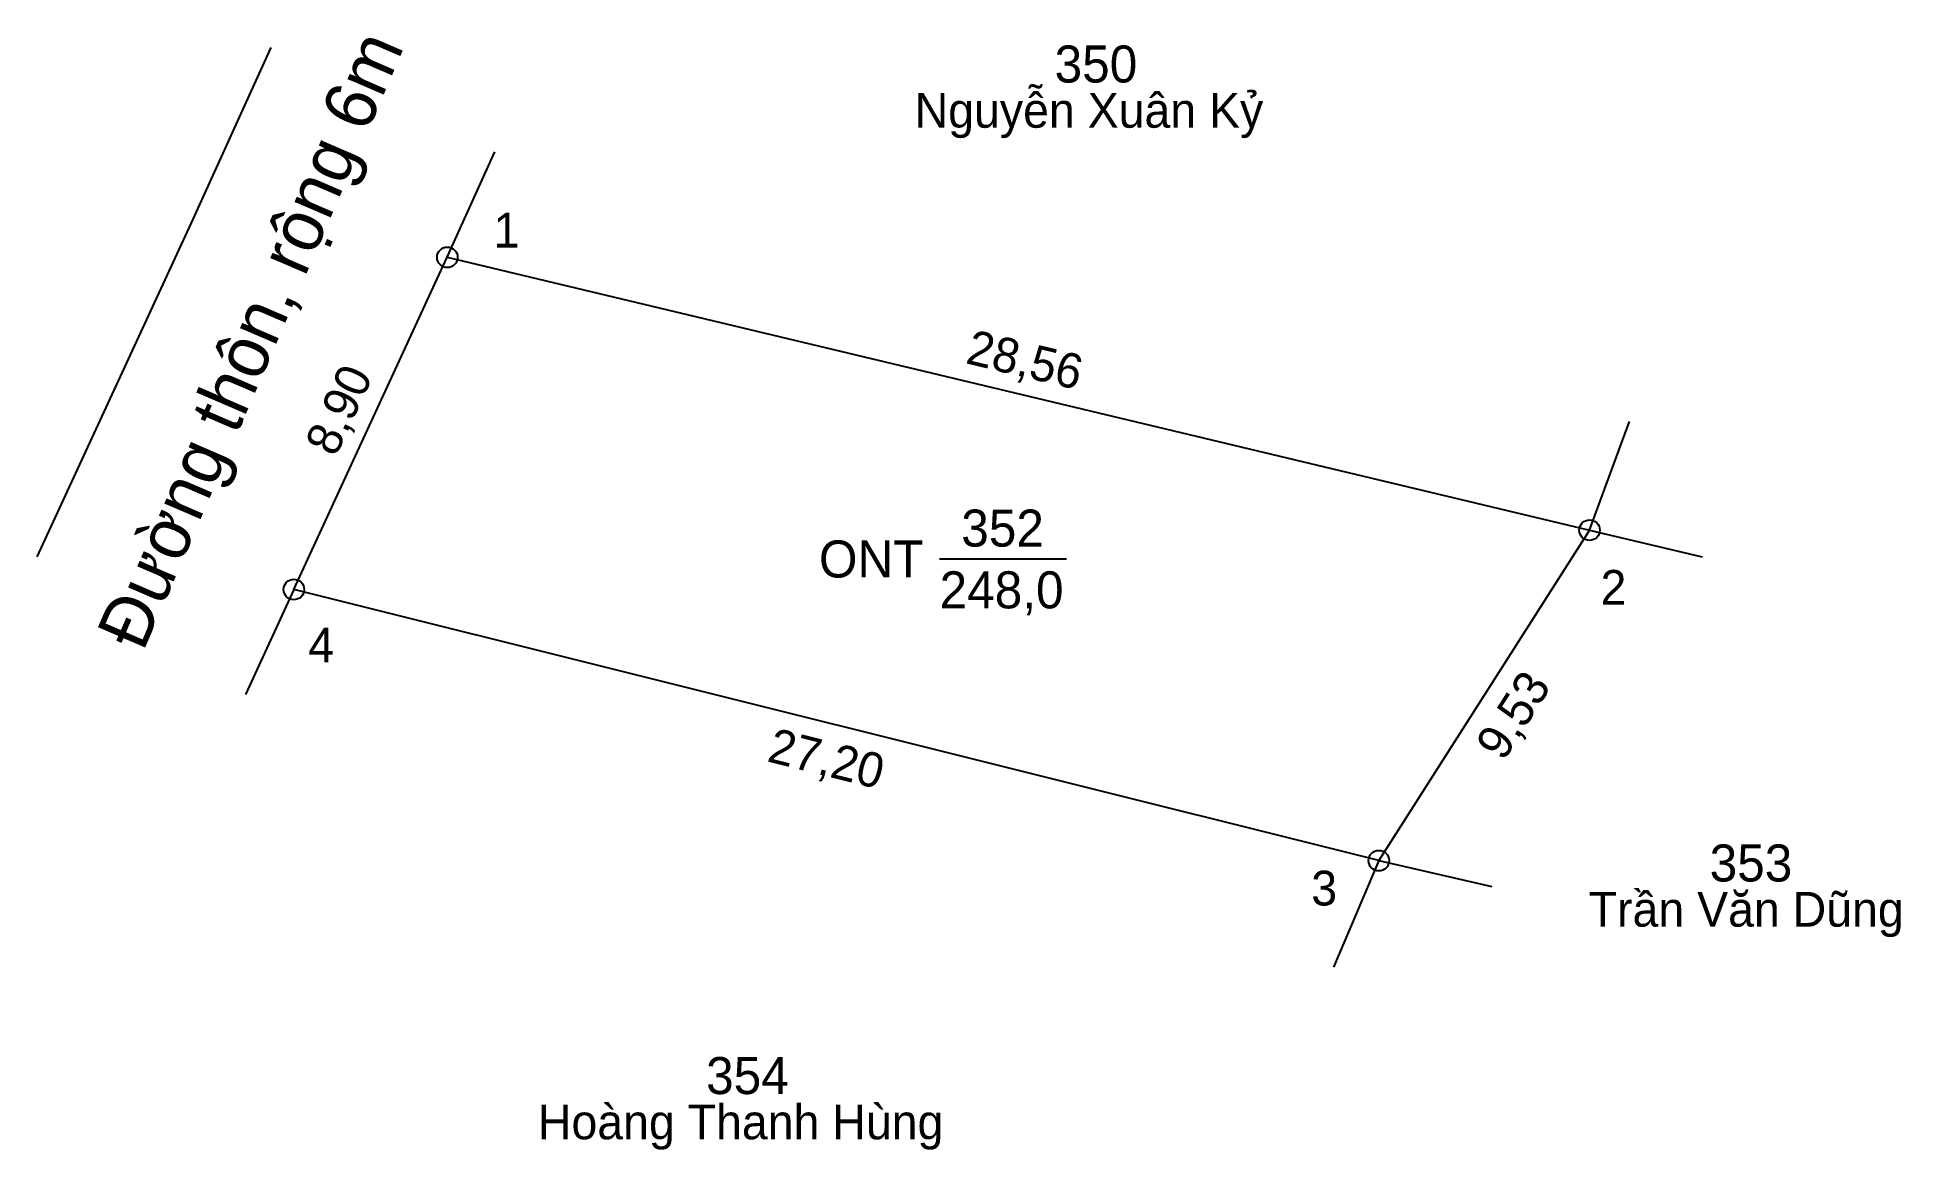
# Model space of a CAD drawing. Extents: x 540595.7 to 540641.1, y 1835260.8 to 1835287.9.
import ezdxf

# ---------------------------------------------------------------- set-up
doc = ezdxf.new("R2010")
doc.units = 0
for name, color, linetype in [('CanhThua', 7, 'Continuous'), ('ChieuDaiCanhThua', 7, 'Continuous'), ('Level 1', 7, 'Continuous'), ('Level 23', 7, 'Continuous'), ('MocDinhThua', 7, 'Continuous'), ('NhanDiaChinhThua', 7, 'Continuous'), ('NhanTuCan', 7, 'Continuous'), ('RauThua', 7, 'Continuous'), ('SoHieuDinhThua', 7, 'Continuous'), ('TenChuLanCan', 7, 'Continuous')]:
    doc.layers.add(name, color=color, linetype=linetype)

msp = doc.modelspace()

# ---------------------------------------------------------------- linework, layer by layer
at = {"layer": 'CanhThua'}
for p, q in [((540601.987, 1835274.457), (540605.718, 1835282.537)), ((540605.718, 1835282.537), (540633.5, 1835275.9)), ((540633.5, 1835275.9), (540628.375, 1835267.862)), ((540628.375, 1835267.862), (540601.987, 1835274.457))]:
    msp.add_line(p, q, dxfattribs=at)
at = {"layer": 'Level 23'}
for p, q in [((540599.498, 1835283.38), (540601.433, 1835287.64)), ((540595.746, 1835275.252), (540599.498, 1835283.38))]:
    msp.add_line(p, q, dxfattribs=at)
at = {"layer": 'MocDinhThua'}
for centre in [(540605.718, 1835282.537), (540633.5, 1835275.9), (540601.987, 1835274.457), (540628.375, 1835267.862)]:
    msp.add_circle(centre, 0.25, dxfattribs=at)
at = {"layer": 'NhanDiaChinhThua'}
msp.add_line((540617.69, 1835275.2), (540620.78, 1835275.2), dxfattribs=at)
at = {"layer": 'RauThua'}
for p, q in [((540605.718, 1835282.537), (540606.876, 1835285.104)), ((540633.5, 1835275.9), (540634.468, 1835278.545)), ((540633.5, 1835275.9), (540636.24, 1835275.25)), ((540601.987, 1835274.457), (540600.807, 1835271.9)), ((540628.375, 1835267.862), (540627.273, 1835265.27)), ((540628.375, 1835267.862), (540631.119, 1835267.23))]:
    msp.add_line(p, q, dxfattribs=at)

# ---------------------------------------------------------------- texts
at = {"layer": 'ChieuDaiCanhThua'}
for s, rotation, p in [('28,56', 346.5641, (540618.297, 1835279.966)), ('8,90', 65.2145, (540603, 1835277.657)), ('9,53', 57.4786, (540631.403, 1835270.254)), ('27,20', 345.9678, (540613.469, 1835270.281))]:
    msp.add_text(s, height=0.8449, rotation=rotation, dxfattribs=at).set_placement(p)
at = {"layer": 'Level 1'}
msp.add_text('Đường thôn, rộng 6m', height=1.25, rotation=66.6631, dxfattribs=at).set_placement((540598.316, 1835272.92))
at = {"layer": 'NhanDiaChinhThua'}
for s, p in [('352', (540618.218, 1835275.5)), ('ONT', (540614.757, 1835274.749)), ('248,0', (540617.691, 1835273.998))]:
    msp.add_text(s, height=0.9012, dxfattribs=at).set_placement(p)
at = {"layer": 'NhanTuCan'}
for s, p in [('350', (540620.489, 1835286.789)), ('353', (540636.42, 1835267.354)), ('354', (540612.013, 1835262.183))]:
    msp.add_text(s, height=0.9012, dxfattribs=at).set_placement(p)
at = {"layer": 'SoHieuDinhThua'}
for s, p in [('1', (540606.845, 1835282.776)), ('2', (540633.767, 1835274.087)), ('4', (540602.336, 1835272.682)), ('3', (540626.731, 1835266.771))]:
    msp.add_text(s, height=0.845, dxfattribs=at).set_placement(p)
at = {"layer": 'TenChuLanCan'}
for s, p in [('Nguyễn Xuân Kỷ', (540617.085, 1835285.69)), ('Trần Văn Dũng', (540633.479, 1835266.256)), ('Hoàng Thanh Hùng', (540607.922, 1835261.084))]:
    msp.add_text(s, height=0.84485, dxfattribs=at).set_placement(p)

doc.saveas('drawing.dxf')
